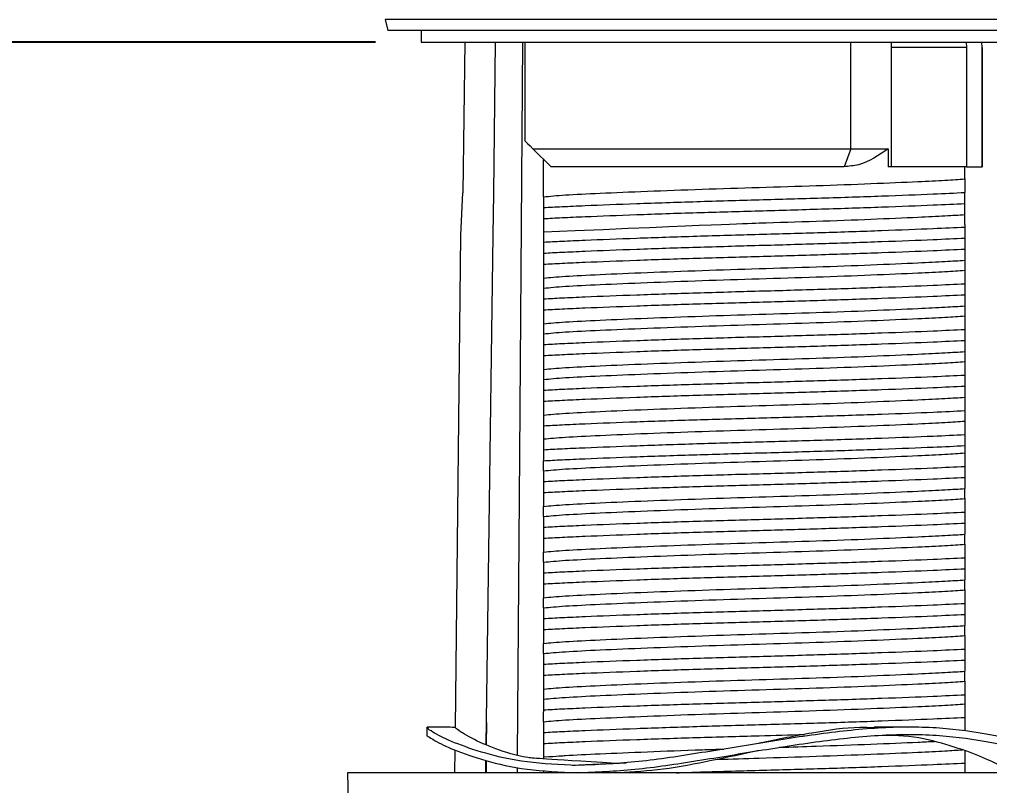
# Model space of a CAD drawing. Header units: inches. Extents: x 2.3 to 15.7, y 0.2 to 14.5.
# Drawn here: x 11.587 to 12.915, y 10.909 to 11.957 of the extents above; entities that cross this region are included whole.
import ezdxf

# ---------------------------------------------------------------- set-up
doc = ezdxf.new("R2010")
doc.units = ezdxf.units.IN
doc.header["$MEASUREMENT"] = 0
doc.header["$PDSIZE"] = -1
doc.layers.add('Dim', color=1, linetype='Continuous')
doc.layers.add('Object', color=4, linetype='Continuous')
doc.styles.get("Standard").update_dxf_attribs({"font": 'romans.shx'})
doc.dimstyles.get("Standard").update_dxf_attribs({"dimtxt": 0.125, "dimasz": 0.18, "dimexe": 0.06, "dimexo": 0.0625, "dimgap": 0.09, "dimtad": 0, "dimtih": 1, "dimtoh": 1, "dimdec": 4, "dimlfac": 2, "dimzin": 0, "dimdsep": 46, "dimlunit": 5, "dimtxsty": 'Standard', "dimcen": 0.09, "dimadec": 0, "dimazin": 0, "dimtfac": 1, "dimtdec": 4, "dimtofl": 0, "dimtmove": 0, "dimatfit": 1, "dimfxl": 0, "dimfrac": 2, "dimtolj": 1, "dimtzin": 0, "dimarcsym": 0})

# ---------------------------------------------------------------- blocks, each defined once
blk = doc.blocks.new('*D4')
at = {"layer": 'Defpoints', "color": 0}
for p in [(12.1368, 11.9262), (8.4425, 3.6009), (12.5993, 3.6009)]:
    blk.add_point(p, dxfattribs=at)
at = {"layer": 'Dim', "color": 0, "lineweight": -2}
for p, q in [((12.0743, 11.9262), (8.3825, 11.9262)), ((8.4425, 11.7462), (8.4425, 8.0722)), ((8.4425, 3.7809), (8.4425, 7.4696)), ((12.5368, 3.6009), (8.3825, 3.6009))]:
    blk.add_line(p, q, dxfattribs=at)
at = {"layer": 'Dim', "color": 0}
for points in [[(8.4125, 11.7462), (8.4725, 11.7462), (8.4425, 11.9262)], [(8.4125, 3.7809), (8.4725, 3.7809), (8.4425, 3.6009)]]:
    blk.add_solid(points, dxfattribs=at)
at = {"layer": 'Dim', "color": 0, "insert": (8.4425, 7.7709), "char_height": 0.125, "attachment_point": 5}
blk.add_mtext('\\A1;16 5/8\\P [425mm]', dxfattribs=at)
blk = doc.blocks.new('*D5')
at = {"layer": 'Defpoints', "color": 0}
for p in [(9.4098, 11.9262), (12.1368, 11.9262), (11.9316, 8.828)]:
    blk.add_point(p, dxfattribs=at)
at = {"layer": 'Dim', "color": 0, "lineweight": -2}
for p, q in [((12.0743, 11.9262), (9.3498, 11.9262)), ((9.4098, 11.7462), (9.4098, 10.6784)), ((9.4098, 9.008), (9.4098, 10.0758)), ((11.8691, 8.828), (9.3498, 8.828))]:
    blk.add_line(p, q, dxfattribs=at)
at = {"layer": 'Dim', "color": 0}
for points in [[(9.3798, 11.7462), (9.4398, 11.7462), (9.4098, 11.9262)], [(9.3798, 9.008), (9.4398, 9.008), (9.4098, 8.828)]]:
    blk.add_solid(points, dxfattribs=at)
at = {"layer": 'Dim', "color": 0, "insert": (9.4098, 10.3771), "char_height": 0.125, "attachment_point": 5}
blk.add_mtext('\\A1;6 3/16\\P [155mm]', dxfattribs=at)
blk = doc.blocks.new('*D7')
at = {"layer": 'Defpoints', "color": 0}
for p in [(10.1817, 13.4097), (14.8907, 13.4097), (13.2589, 11.9262)]:
    blk.add_point(p, dxfattribs=at)
at = {"layer": 'Dim', "color": 0, "lineweight": -2}
for p, q in [((10.2442, 13.4097), (14.9507, 13.4097)), ((14.8907, 13.2297), (14.8907, 13.0384)), ((14.8907, 12.1062), (14.8907, 12.2975)), ((13.3214, 11.9262), (14.9507, 11.9262))]:
    blk.add_line(p, q, dxfattribs=at)
at = {"layer": 'Dim', "color": 0}
for points in [[(14.8607, 13.2297), (14.9207, 13.2297), (14.8907, 13.4097)], [(14.8607, 12.1062), (14.9207, 12.1062), (14.8907, 11.9262)]]:
    blk.add_solid(points, dxfattribs=at)
at = {"layer": 'Dim', "color": 0, "char_height": 0.125, "attachment_point": 5}
for s, insert in [('\\A1;2 15/16', (14.8907, 12.8532)), ('\\A1;[75mm]', (14.8907, 12.4827))]:
    blk.add_mtext(s, dxfattribs=dict(at, insert=insert))
blk = doc.blocks.new('*D9')
at = {"layer": 'Defpoints', "color": 0}
for p in [(12.036, 10.9262), (13.1627, 10.9262), (13.1627, 10.5218)]:
    blk.add_point(p, dxfattribs=at)
at = {"layer": 'Dim', "color": 0, "lineweight": -2}
for p, q in [((12.036, 10.8637), (12.036, 10.4618)), ((13.1627, 10.8637), (13.1627, 10.4618)), ((11.856, 10.5218), (11.3699, 10.5218)), ((13.3427, 10.5218), (13.5227, 10.5218))]:
    blk.add_line(p, q, dxfattribs=at)
at = {"layer": 'Dim', "color": 0}
for points in [[(11.856, 10.5518), (11.856, 10.4918), (12.036, 10.5218)], [(13.3427, 10.5518), (13.3427, 10.4918), (13.1627, 10.5218)]]:
    blk.add_solid(points, dxfattribs=at)
at = {"layer": 'Dim', "color": 0, "insert": (10.8424, 10.5218), "char_height": 0.125, "attachment_point": 5}
blk.add_mtext('\\A1;2 1/4\\P [55mm]\\PClearance\\PRequired\\PDirectly\\PBelow\\PCounter', dxfattribs=at)

msp = doc.modelspace()

# ---------------------------------------------------------------- linework, layer by layer
at = {"layer": 'Object', "color": 4, "linetype": 'Continuous', "lineweight": 15}
for p, q in [((12.087516, 11.957273), (12.091256, 11.942273)), ((13.307988, 11.957273), (12.087516, 11.957273)), ((13.304248, 11.942273), (12.091256, 11.942273)), ((12.136835, 11.942273), (12.136835, 11.926241)), ((12.136835, 11.926241), (13.258882, 11.926241)), ((12.196432, 11.926241), (12.193567, 11.719952)), ((12.236062, 11.719283), (12.238686, 11.926123)), ((12.271677, 11.361766), (12.27579, 11.926241)), ((12.279327, 11.790737), (12.279327, 11.926241)), ((12.725023, 11.780304), (12.725023, 11.926241)), ((12.779937, 11.926241), (12.779937, 11.755304)), ((12.882494, 11.926241), (12.882996, 11.91869)), ((12.904712, 11.91869), (12.904197, 11.926241)), ((12.882996, 11.91869), (12.779937, 11.91869)), ((12.882996, 11.91869), (12.882996, 11.755304)), ((12.904712, 11.755304), (12.904712, 11.91869)), ((12.904712, 11.91869), (12.905094, 11.91869)), ((12.905094, 11.755304), (12.905094, 11.91869)), ((12.28976, 11.780304), (12.725023, 11.780304)), ((12.314469, 11.755595), (12.28976, 11.780304)), ((12.725023, 11.780304), (12.715632, 11.755595)), ((12.725023, 11.780304), (12.776088, 11.780304)), ((12.776088, 11.780304), (12.776088, 11.755304)), ((12.304327, 11.714509), (12.304327, 11.765737)), ((12.715632, 11.755595), (12.314469, 11.755595)), ((12.85376, 11.755304), (12.776088, 11.755304)), ((12.882996, 11.755304), (12.85376, 11.755304)), ((12.880816, 11.738906), (12.880816, 11.755304)), ((12.882996, 11.755304), (12.904712, 11.755304)), ((12.905094, 11.755304), (12.904712, 11.755304)), ((12.193142, 11.719952), (12.190436, 11.661766)), ((12.235263, 11.661766), (12.236062, 11.719283)), ((12.880816, 11.676406), (12.880816, 11.72053)), ((12.598739, 11.691993), (12.59903, 11.692069)), ((12.190436, 11.661766), (12.183332, 10.988081)), ((12.225576, 10.964278), (12.235263, 11.661766)), ((12.268674, 10.94976), (12.271677, 11.361766)), ((12.304327, 11.339509), (12.304327, 11.353323)), ((12.880816, 11.301406), (12.880816, 11.31522)), ((12.304327, 11.277009), (12.304327, 11.290823)), ((12.880816, 11.238906), (12.880816, 11.25272)), ((12.304327, 11.214509), (12.304327, 11.228323)), ((12.880816, 11.176406), (12.880816, 11.19022)), ((12.304327, 11.152009), (12.304327, 11.165823)), ((12.880816, 11.113906), (12.880816, 11.12772)), ((12.304327, 11.089509), (12.304327, 11.103323)), ((12.880816, 11.051406), (12.880816, 11.06522)), ((12.304327, 10.996022), (12.304327, 11.009836)), ((12.144641, 10.988385), (12.144641, 10.978385)), ((12.226003, 10.995069), (12.225778, 10.964193)), ((12.803573, 10.98874), (12.756986, 10.98874)), ((12.182974, 10.95723), (12.182543, 10.926241)), ((12.225048, 10.926241), (12.225279, 10.942884)), ((12.225622, 10.942787), (12.225502, 10.926241)), ((12.268503, 10.926241), (12.268553, 10.933047)), ((12.035954, 10.926241), (12.036647, 10.886521)), ((12.990851, 10.926241), (12.035954, 10.926241))]:
    msp.add_line(p, q, dxfattribs=at)
at = {"layer": 'Object', "color": 4, "linetype": 'Continuous', "lineweight": 15, "flags": 128}
msp.add_lwpolyline([(12.279327, 11.790737), (12.282423, 11.787641), (12.285902, 11.784162), (12.28976, 11.780304)], dxfattribs=at)
at = {"layer": 'Object', "color": 4, "linetype": 'Continuous', "lineweight": 15}
for points, knots in [([(12.776088, 11.780304), (12.763231, 11.77122), (12.745047, 11.758373), (12.722296, 11.756225), (12.715632, 11.755595)], [0, 0, 0, 0, 0.707097, 1, 1, 1, 1]), ([(12.304327, 11.714509), (12.313131, 11.71533), (12.330744, 11.716972), (12.380464, 11.719401), (12.444441, 11.722159), (12.519705, 11.724915), (12.599326, 11.727367), (12.678953, 11.729816), (12.754195, 11.732578), (12.813003, 11.735093), (12.855353, 11.737178), (12.872394, 11.738335), (12.880816, 11.738906)], [0, 0, 0, 0, 0.10359718, 0.20724637, 0.3150708, 0.42289535, 0.52703795, 0.63118053, 0.73900509, 0.84682967, 0.92429456, 1, 1, 1, 1]), ([(12.880816, 11.738906), (12.880816, 11.737312), (12.880816, 11.734124), (12.880816, 11.728066), (12.880816, 11.723324), (12.880816, 11.72053)], [0, 0, 0, 0, 0.29123288, 0.58246139, 1, 1, 1, 1]), ([(12.304327, 11.699759), (12.312385, 11.700189), (12.328732, 11.701061), (12.369355, 11.702881), (12.429749, 11.70523), (12.512132, 11.707994), (12.59931, 11.710443), (12.686592, 11.712894), (12.768652, 11.715652), (12.835669, 11.718234), (12.867064, 11.719743), (12.880816, 11.720404)], [0, 0, 0, 0, 0.06823989, 0.13843289, 0.2668113, 0.39518972, 0.51918589, 0.64318207, 0.77156047, 0.8999389, 1, 1, 1, 1]), ([(12.304327, 11.714509), (12.304327, 11.712659), (12.304327, 11.709881), (12.304327, 11.704529), (12.304327, 11.701433), (12.304327, 11.699885)], [0, 0, 0, 0, 0.49896837, 0.74937868, 1, 1, 1, 1]), ([(12.304327, 11.684667), (12.312385, 11.685097), (12.328732, 11.685969), (12.369355, 11.687789), (12.429749, 11.690138), (12.512132, 11.692903), (12.59931, 11.695351), (12.686592, 11.697802), (12.768652, 11.70056), (12.835669, 11.703142), (12.867064, 11.704651), (12.880816, 11.705312)], [0, 0, 0, 0, 0.06823988, 0.13843289, 0.2668113, 0.39518972, 0.51918589, 0.64318207, 0.77156047, 0.8999389, 1, 1, 1, 1]), ([(12.304327, 11.699885), (12.304327, 11.699323), (12.304327, 11.698528), (12.304327, 11.696449), (12.304327, 11.694765), (12.304327, 11.692994), (12.304327, 11.691461), (12.304327, 11.689769), (12.304327, 11.687695), (12.304327, 11.685952), (12.304327, 11.685146), (12.304327, 11.684793)], [0, 0, 0, 0, 0.22731839, 0.32180567, 0.41716608, 0.47803457, 0.53908057, 0.59812677, 0.69631448, 0.86720562, 1, 1, 1, 1]), ([(12.304536, 11.666367), (12.54794, 11.677059), (12.599396, 11.678702), (12.679017, 11.681126), (12.754178, 11.683893), (12.813006, 11.686407), (12.855353, 11.688492), (12.872393, 11.689649), (12.880816, 11.69022)], [0, 0, 0, 0, 0.17878157, 0.35960752, 0.54682658, 0.73404568, 0.86855034, 1, 1, 1, 1]), ([(12.304327, 11.684793), (12.304327, 11.361028), (12.304327, 11.35773), (12.304327, 11.355249), (12.304327, 11.353323)], [0, 0, 0, 0, 0.22365261, 1, 1, 1, 1]), ([(12.304327, 11.652477), (12.312385, 11.652907), (12.328732, 11.653779), (12.369355, 11.655598), (12.429749, 11.657948), (12.512132, 11.660712), (12.59931, 11.66316), (12.686592, 11.665611), (12.768652, 11.66837), (12.835669, 11.670952), (12.867064, 11.672461), (12.880816, 11.673121)], [0, 0, 0, 0, 0.06823989, 0.13843289, 0.2668113, 0.39518972, 0.51918589, 0.64318207, 0.77156047, 0.8999389, 1, 1, 1, 1]), ([(12.880816, 11.676406), (12.880816, 11.674812), (12.880816, 11.671623), (12.880816, 11.665566), (12.880816, 11.660824), (12.880816, 11.65803)], [0, 0, 0, 0, 0.29123412, 0.58246269, 1, 1, 1, 1]), ([(12.304327, 11.637385), (12.312385, 11.637815), (12.328732, 11.638687), (12.369355, 11.640507), (12.429749, 11.642856), (12.512132, 11.64562), (12.59931, 11.648069), (12.686592, 11.650519), (12.768652, 11.653278), (12.835669, 11.65586), (12.867064, 11.657369), (12.880816, 11.65803)], [0, 0, 0, 0, 0.06823989, 0.1384329, 0.26681131, 0.39518972, 0.51918589, 0.64318206, 0.77156048, 0.89993888, 1, 1, 1, 1]), ([(12.304327, 11.637385), (12.312385, 11.637815), (12.328732, 11.638687), (12.369355, 11.640507), (12.429749, 11.642856), (12.512132, 11.64562), (12.59931, 11.648068), (12.686592, 11.650519), (12.768652, 11.653278), (12.835669, 11.65586), (12.867064, 11.657369), (12.880816, 11.658029)], [0, 0, 0, 0, 0.06823988, 0.13843289, 0.2668113, 0.39518972, 0.51918589, 0.64318207, 0.77156047, 0.8999389, 1, 1, 1, 1]), ([(12.880816, 11.65803), (12.880816, 11.360868), (12.880816, 11.358369), (12.880816, 11.353056), (12.880816, 11.34832), (12.880816, 11.34553)], [0, 0, 0, 0, 0.18712689, 0.52113264, 1, 1, 1, 1]), ([(12.304327, 11.622293), (12.312385, 11.622723), (12.328732, 11.623595), (12.369355, 11.625414), (12.429749, 11.627764), (12.512132, 11.630528), (12.59931, 11.632977), (12.686592, 11.635427), (12.768652, 11.638186), (12.835669, 11.640768), (12.867064, 11.642277), (12.880816, 11.642938)], [0, 0, 0, 0, 0.06823989, 0.13843289, 0.26681131, 0.39518972, 0.51918589, 0.64318206, 0.77156048, 0.89993888, 1, 1, 1, 1]), ([(12.304327, 11.603323), (12.313131, 11.604144), (12.330744, 11.605786), (12.380464, 11.608215), (12.444441, 11.610973), (12.519705, 11.61373), (12.599326, 11.616181), (12.678953, 11.61863), (12.754195, 11.621391), (12.813003, 11.623907), (12.855353, 11.625993), (12.872394, 11.627149), (12.880816, 11.62772)], [0, 0, 0, 0, 0.10359717, 0.20724637, 0.3150708, 0.42289535, 0.52703795, 0.63118053, 0.73900508, 0.84682967, 0.92429456, 1, 1, 1, 1]), ([(12.304327, 11.589509), (12.313131, 11.59033), (12.330744, 11.591972), (12.380464, 11.594401), (12.444441, 11.597159), (12.519705, 11.599915), (12.599326, 11.602367), (12.678953, 11.604816), (12.754195, 11.607578), (12.813003, 11.610093), (12.855353, 11.612179), (12.872394, 11.613335), (12.880816, 11.613906)], [0, 0, 0, 0, 0.10359718, 0.20724637, 0.3150708, 0.42289535, 0.52703795, 0.63118053, 0.73900509, 0.84682967, 0.92429456, 1, 1, 1, 1]), ([(12.304327, 11.574885), (12.312385, 11.575315), (12.328732, 11.576187), (12.369355, 11.578007), (12.429749, 11.580356), (12.512132, 11.58312), (12.59931, 11.585569), (12.686592, 11.58802), (12.768652, 11.590778), (12.835669, 11.59336), (12.867064, 11.594869), (12.880816, 11.59553)], [0, 0, 0, 0, 0.06823989, 0.13843289, 0.2668113, 0.39518972, 0.51918589, 0.64318207, 0.77156047, 0.8999389, 1, 1, 1, 1]), ([(12.304327, 11.559793), (12.312385, 11.560223), (12.328732, 11.561095), (12.369355, 11.562915), (12.429749, 11.565264), (12.512132, 11.568028), (12.59931, 11.570477), (12.686592, 11.572928), (12.768652, 11.575686), (12.835669, 11.578268), (12.867064, 11.579777), (12.880816, 11.580438)], [0, 0, 0, 0, 0.06823988, 0.13843289, 0.2668113, 0.39518972, 0.51918589, 0.64318207, 0.77156047, 0.8999389, 1, 1, 1, 1]), ([(12.304327, 11.540823), (12.313131, 11.541644), (12.330744, 11.543286), (12.380464, 11.545715), (12.444441, 11.548473), (12.519705, 11.55123), (12.599326, 11.553681), (12.678953, 11.55613), (12.754195, 11.558892), (12.813003, 11.561407), (12.855353, 11.563493), (12.872394, 11.564649), (12.880816, 11.56522)], [0, 0, 0, 0, 0.10359718, 0.20724637, 0.3150708, 0.42289536, 0.52703795, 0.63118053, 0.73900509, 0.84682967, 0.92429456, 1, 1, 1, 1]), ([(12.304327, 11.527009), (12.313131, 11.52783), (12.330744, 11.529472), (12.380464, 11.531901), (12.444441, 11.534659), (12.519705, 11.537416), (12.599326, 11.539866), (12.678953, 11.542316), (12.754195, 11.545077), (12.813003, 11.547593), (12.855353, 11.549679), (12.872394, 11.550835), (12.880816, 11.551406)], [0, 0, 0, 0, 0.10359718, 0.20724638, 0.3150708, 0.42289535, 0.52703794, 0.63118053, 0.73900508, 0.84682967, 0.92429456, 1, 1, 1, 1]), ([(12.304327, 11.512385), (12.312385, 11.512815), (12.328732, 11.513687), (12.369355, 11.515506), (12.429749, 11.517856), (12.512132, 11.52062), (12.59931, 11.523069), (12.686592, 11.525519), (12.768652, 11.528278), (12.835669, 11.53086), (12.867064, 11.532369), (12.880816, 11.53303)], [0, 0, 0, 0, 0.06823989, 0.13843289, 0.26681131, 0.39518971, 0.51918589, 0.64318206, 0.77156048, 0.89993888, 1, 1, 1, 1]), ([(12.304327, 11.497293), (12.312385, 11.497723), (12.328732, 11.498596), (12.369355, 11.500415), (12.429749, 11.502765), (12.512132, 11.505528), (12.59931, 11.507977), (12.686592, 11.510428), (12.768652, 11.513186), (12.835669, 11.515768), (12.867064, 11.517277), (12.880816, 11.517938)], [0, 0, 0, 0, 0.06823989, 0.13843289, 0.26681131, 0.39518971, 0.51918589, 0.64318206, 0.77156046, 0.89993888, 1, 1, 1, 1]), ([(12.304327, 11.478323), (12.313131, 11.479144), (12.330744, 11.480786), (12.380464, 11.483215), (12.444441, 11.485973), (12.519705, 11.48873), (12.599326, 11.49118), (12.678953, 11.49363), (12.754195, 11.496391), (12.813003, 11.498907), (12.855353, 11.500993), (12.872394, 11.502149), (12.880816, 11.50272)], [0, 0, 0, 0, 0.10359717, 0.20724637, 0.31507079, 0.42289535, 0.52703793, 0.63118053, 0.73900508, 0.84682967, 0.92429456, 1, 1, 1, 1]), ([(12.304327, 11.464509), (12.313131, 11.46533), (12.330744, 11.466972), (12.380464, 11.469401), (12.444441, 11.472159), (12.519705, 11.474916), (12.599326, 11.477366), (12.678953, 11.479816), (12.754195, 11.482577), (12.813003, 11.485093), (12.855353, 11.487179), (12.872394, 11.488335), (12.880816, 11.488906)], [0, 0, 0, 0, 0.10359717, 0.20724637, 0.3150708, 0.42289535, 0.52703793, 0.63118053, 0.73900508, 0.84682967, 0.92429456, 1, 1, 1, 1]), ([(12.304327, 11.449885), (12.312385, 11.450315), (12.328732, 11.451187), (12.369355, 11.453007), (12.429749, 11.455356), (12.512132, 11.45812), (12.59931, 11.460569), (12.686592, 11.463019), (12.768652, 11.465778), (12.835669, 11.46836), (12.867064, 11.469869), (12.880816, 11.47053)], [0, 0, 0, 0, 0.06823989, 0.1384329, 0.26681131, 0.39518972, 0.51918589, 0.64318206, 0.77156048, 0.8999389, 1, 1, 1, 1]), ([(12.304327, 11.434793), (12.312385, 11.435223), (12.328732, 11.436095), (12.369355, 11.437914), (12.429749, 11.440264), (12.512132, 11.443028), (12.59931, 11.445477), (12.686592, 11.447927), (12.768652, 11.450686), (12.835669, 11.453268), (12.867064, 11.454777), (12.880816, 11.455438)], [0, 0, 0, 0, 0.06823989, 0.13843289, 0.26681131, 0.39518972, 0.51918589, 0.64318206, 0.77156048, 0.89993888, 1, 1, 1, 1]), ([(12.304327, 11.415823), (12.313131, 11.416644), (12.330744, 11.418286), (12.380464, 11.420715), (12.444441, 11.423473), (12.519705, 11.426229), (12.599326, 11.428681), (12.678953, 11.43113), (12.754195, 11.433891), (12.813003, 11.436407), (12.855353, 11.438493), (12.872394, 11.439649), (12.880816, 11.44022)], [0, 0, 0, 0, 0.10359718, 0.20724637, 0.3150708, 0.42289535, 0.52703795, 0.63118053, 0.73900508, 0.84682967, 0.92429456, 1, 1, 1, 1]), ([(12.304327, 11.415823), (12.313131, 11.416644), (12.330744, 11.418286), (12.380464, 11.420715), (12.444441, 11.423473), (12.519705, 11.42623), (12.599326, 11.42868), (12.678953, 11.43113), (12.754195, 11.433891), (12.813003, 11.436407), (12.855353, 11.438493), (12.872394, 11.439649), (12.880816, 11.44022)], [0, 0, 0, 0, 0.10359717, 0.20724637, 0.3150708, 0.42289535, 0.52703793, 0.63118053, 0.73900508, 0.84682967, 0.92429456, 1, 1, 1, 1]), ([(12.304327, 11.401199), (12.312385, 11.401629), (12.328732, 11.402501), (12.369355, 11.404321), (12.429749, 11.40667), (12.512132, 11.409434), (12.59931, 11.411883), (12.686592, 11.414333), (12.768652, 11.417092), (12.835669, 11.419674), (12.867064, 11.421183), (12.880816, 11.421844)], [0, 0, 0, 0, 0.06823989, 0.1384329, 0.26681131, 0.39518972, 0.51918589, 0.64318206, 0.77156048, 0.8999389, 1, 1, 1, 1]), ([(12.304327, 11.383039), (12.313131, 11.38386), (12.330744, 11.385502), (12.380464, 11.387931), (12.444441, 11.390689), (12.519705, 11.393446), (12.599326, 11.395896), (12.678953, 11.398345), (12.754195, 11.401107), (12.813003, 11.403623), (12.855353, 11.405708), (12.872394, 11.406865), (12.880816, 11.407436)], [0, 0, 0, 0, 0.10359718, 0.20724637, 0.3150708, 0.42289536, 0.52703795, 0.63118053, 0.73900509, 0.84682967, 0.92429456, 1, 1, 1, 1]), ([(12.304327, 11.368415), (12.312385, 11.368845), (12.328732, 11.369717), (12.369355, 11.371536), (12.429749, 11.373886), (12.512132, 11.37665), (12.59931, 11.379099), (12.686592, 11.381549), (12.768652, 11.384308), (12.835669, 11.38689), (12.867064, 11.388399), (12.880816, 11.38906)], [0, 0, 0, 0, 0.06823989, 0.13843289, 0.26681131, 0.39518971, 0.51918589, 0.64318206, 0.77156046, 0.89993888, 1, 1, 1, 1]), ([(12.304327, 11.353323), (12.312385, 11.353753), (12.328732, 11.354625), (12.369355, 11.356444), (12.429749, 11.358794), (12.512132, 11.361558), (12.59931, 11.364007), (12.686592, 11.366458), (12.768652, 11.369216), (12.835669, 11.371798), (12.867064, 11.373307), (12.880816, 11.373968)], [0, 0, 0, 0, 0.06823989, 0.13843289, 0.2668113, 0.39518972, 0.51918589, 0.64318207, 0.77156047, 0.8999389, 1, 1, 1, 1]), ([(12.304327, 11.339509), (12.313131, 11.34033), (12.330744, 11.341972), (12.380464, 11.344401), (12.444441, 11.347159), (12.519705, 11.349916), (12.599326, 11.352366), (12.678953, 11.354816), (12.754195, 11.357578), (12.813003, 11.360093), (12.855353, 11.362178), (12.872394, 11.363335), (12.880816, 11.363906)], [0, 0, 0, 0, 0.10359718, 0.20724637, 0.3150708, 0.42289536, 0.52703795, 0.63118053, 0.73900509, 0.84682967, 0.92429456, 1, 1, 1, 1]), ([(12.304327, 11.324885), (12.312385, 11.325315), (12.328732, 11.326187), (12.369355, 11.328006), (12.429749, 11.330356), (12.512132, 11.33312), (12.59931, 11.335569), (12.686592, 11.338019), (12.768652, 11.340778), (12.835669, 11.34336), (12.867064, 11.344869), (12.880816, 11.34553)], [0, 0, 0, 0, 0.06823989, 0.13843289, 0.26681131, 0.39518971, 0.51918589, 0.64318206, 0.77156046, 0.89993888, 1, 1, 1, 1]), ([(12.880816, 11.34553), (12.880816, 11.344761), (12.880816, 11.343697), (12.880816, 11.341135), (12.880816, 11.339235), (12.880816, 11.337329), (12.880816, 11.335531), (12.880816, 11.333567), (12.880816, 11.331666), (12.880816, 11.330873), (12.880816, 11.330438)], [0, 0, 0, 0, 0.25577249, 0.3535624, 0.45218662, 0.52389032, 0.59559758, 0.68872621, 0.82907024, 1, 1, 1, 1]), ([(12.304327, 11.339509), (12.304327, 11.337659), (12.304327, 11.334881), (12.304327, 11.329529), (12.304327, 11.326433), (12.304327, 11.324885)], [0, 0, 0, 0, 0.49896837, 0.74937868, 1, 1, 1, 1]), ([(12.304327, 11.309793), (12.312385, 11.310223), (12.328732, 11.311095), (12.369355, 11.312915), (12.429749, 11.315264), (12.512132, 11.318028), (12.59931, 11.320477), (12.686592, 11.322928), (12.768652, 11.325686), (12.835669, 11.328268), (12.867064, 11.329777), (12.880816, 11.330438)], [0, 0, 0, 0, 0.06823989, 0.13843289, 0.2668113, 0.39518972, 0.51918589, 0.64318207, 0.77156047, 0.8999389, 1, 1, 1, 1]), ([(12.880816, 11.330438), (12.880816, 11.328733), (12.880816, 11.325322), (12.880816, 11.320088), (12.880816, 11.31701), (12.880816, 11.31522)], [0, 0, 0, 0, 0.29499571, 0.58999675, 1, 1, 1, 1]), ([(12.304327, 11.324885), (12.304327, 11.324323), (12.304327, 11.323528), (12.304327, 11.321449), (12.304327, 11.319766), (12.304327, 11.317994), (12.304327, 11.31646), (12.304327, 11.314769), (12.304327, 11.312694), (12.304327, 11.310952), (12.304327, 11.310146), (12.304327, 11.309793)], [0, 0, 0, 0, 0.227318462, 0.321805776, 0.417156742, 0.478036568, 0.539082585, 0.598128813, 0.696316555, 0.867201485, 1, 1, 1, 1]), ([(12.304327, 11.290823), (12.313131, 11.291644), (12.330744, 11.293286), (12.380464, 11.295715), (12.444441, 11.298473), (12.519705, 11.30123), (12.599326, 11.30368), (12.678953, 11.30613), (12.754195, 11.308892), (12.813003, 11.311407), (12.855353, 11.313493), (12.872394, 11.314649), (12.880816, 11.31522)], [0, 0, 0, 0, 0.10359718, 0.20724638, 0.3150708, 0.42289535, 0.52703794, 0.63118053, 0.73900508, 0.84682966, 0.92429456, 1, 1, 1, 1]), ([(12.304327, 11.309793), (12.304327, 11.308045), (12.304327, 11.303451), (12.304327, 11.296821), (12.304327, 11.292823), (12.304327, 11.290823)], [0, 0, 0, 0, 0.23490429, 0.61712134, 1, 1, 1, 1]), ([(12.304327, 11.277009), (12.313131, 11.27783), (12.330744, 11.279472), (12.380464, 11.281901), (12.444441, 11.284658), (12.519705, 11.287416), (12.599326, 11.289866), (12.678953, 11.292316), (12.754195, 11.295077), (12.813003, 11.297593), (12.855353, 11.299679), (12.872394, 11.300835), (12.880816, 11.301406)], [0, 0, 0, 0, 0.10359718, 0.20724638, 0.3150708, 0.42289535, 0.52703794, 0.63118054, 0.73900508, 0.84682967, 0.92429456, 1, 1, 1, 1]), ([(12.880816, 11.301406), (12.880816, 11.299812), (12.880816, 11.296623), (12.880816, 11.290566), (12.880816, 11.285824), (12.880816, 11.28303)], [0, 0, 0, 0, 0.29123412, 0.58246269, 1, 1, 1, 1]), ([(12.304327, 11.262385), (12.312385, 11.262815), (12.328732, 11.263687), (12.369355, 11.265506), (12.429749, 11.267856), (12.512132, 11.27062), (12.59931, 11.273069), (12.686592, 11.275519), (12.768652, 11.278278), (12.835669, 11.28086), (12.867064, 11.282369), (12.880816, 11.28303)], [0, 0, 0, 0, 0.06823989, 0.13843289, 0.26681131, 0.39518972, 0.51918589, 0.64318206, 0.77156048, 0.89993888, 1, 1, 1, 1]), ([(12.304327, 11.277009), (12.304327, 11.275159), (12.304327, 11.272381), (12.304327, 11.267029), (12.304327, 11.263933), (12.304327, 11.262385)], [0, 0, 0, 0, 0.49896771, 0.74937873, 1, 1, 1, 1]), ([(12.880816, 11.28303), (12.880816, 11.282261), (12.880816, 11.281197), (12.880816, 11.278635), (12.880816, 11.276734), (12.880816, 11.274829), (12.880816, 11.273031), (12.880816, 11.271067), (12.880816, 11.269165), (12.880816, 11.268373), (12.880816, 11.267938)], [0, 0, 0, 0, 0.2557736, 0.35355469, 0.45219077, 0.52389478, 0.59559014, 0.68872966, 0.8290743, 1, 1, 1, 1]), ([(12.304327, 11.247293), (12.312385, 11.247723), (12.328732, 11.248595), (12.369355, 11.250414), (12.429749, 11.252764), (12.512132, 11.255528), (12.59931, 11.257977), (12.686592, 11.260427), (12.768652, 11.263186), (12.835669, 11.265768), (12.867064, 11.267277), (12.880816, 11.267938)], [0, 0, 0, 0, 0.06823989, 0.13843289, 0.26681131, 0.39518971, 0.51918589, 0.64318206, 0.77156048, 0.89993888, 1, 1, 1, 1]), ([(12.304327, 11.262385), (12.304327, 11.261823), (12.304327, 11.261028), (12.304327, 11.258949), (12.304327, 11.257265), (12.304327, 11.255494), (12.304327, 11.253961), (12.304327, 11.25227), (12.304327, 11.250195), (12.304327, 11.248452), (12.304327, 11.247646), (12.304327, 11.247293)], [0, 0, 0, 0, 0.2273197, 0.32180753, 0.41715901, 0.47803917, 0.5390738, 0.59812035, 0.69630863, 0.86720076, 1, 1, 1, 1]), ([(12.880816, 11.267938), (12.880816, 11.266233), (12.880816, 11.262822), (12.880816, 11.257589), (12.880816, 11.25451), (12.880816, 11.25272)], [0, 0, 0, 0, 0.294995421, 0.589996169, 1, 1, 1, 1]), ([(12.304327, 11.228323), (12.313131, 11.229144), (12.330744, 11.230786), (12.380464, 11.233215), (12.444441, 11.235973), (12.519705, 11.23873), (12.599326, 11.24118), (12.678953, 11.24363), (12.754195, 11.246391), (12.813003, 11.248907), (12.855353, 11.250993), (12.872394, 11.252149), (12.880816, 11.25272)], [0, 0, 0, 0, 0.10359717, 0.20724637, 0.3150708, 0.42289535, 0.52703793, 0.63118053, 0.73900508, 0.84682967, 0.92429456, 1, 1, 1, 1]), ([(12.304327, 11.247293), (12.304327, 11.245545), (12.304327, 11.240951), (12.304327, 11.23432), (12.304327, 11.230323), (12.304327, 11.228323)], [0, 0, 0, 0, 0.234903485, 0.617121759, 1, 1, 1, 1]), ([(12.304327, 11.214509), (12.313131, 11.21533), (12.330744, 11.216972), (12.380464, 11.219401), (12.444441, 11.222159), (12.519705, 11.224915), (12.599326, 11.227367), (12.678953, 11.229816), (12.754195, 11.232577), (12.813003, 11.235093), (12.855353, 11.237178), (12.872394, 11.238335), (12.880816, 11.238906)], [0, 0, 0, 0, 0.10359718, 0.20724637, 0.3150708, 0.42289535, 0.52703795, 0.63118053, 0.73900508, 0.84682967, 0.92429456, 1, 1, 1, 1]), ([(12.880816, 11.238906), (12.880816, 11.237312), (12.880816, 11.234124), (12.880816, 11.228066), (12.880816, 11.223324), (12.880816, 11.22053)], [0, 0, 0, 0, 0.29123288, 0.58246139, 1, 1, 1, 1]), ([(12.304327, 11.199885), (12.312385, 11.200315), (12.328732, 11.201187), (12.369355, 11.203007), (12.429749, 11.205356), (12.512132, 11.20812), (12.59931, 11.210569), (12.686592, 11.21302), (12.768652, 11.215778), (12.835669, 11.21836), (12.867064, 11.219869), (12.880816, 11.22053)], [0, 0, 0, 0, 0.06823988, 0.13843289, 0.2668113, 0.39518972, 0.51918589, 0.64318207, 0.77156047, 0.8999389, 1, 1, 1, 1]), ([(12.304327, 11.214509), (12.304327, 11.212659), (12.304327, 11.209881), (12.304327, 11.204529), (12.304327, 11.201433), (12.304327, 11.199885)], [0, 0, 0, 0, 0.49896837, 0.74937868, 1, 1, 1, 1]), ([(12.880816, 11.22053), (12.880816, 11.21976), (12.880816, 11.218697), (12.880816, 11.216135), (12.880816, 11.214234), (12.880816, 11.212329), (12.880816, 11.210531), (12.880816, 11.208567), (12.880816, 11.206666), (12.880816, 11.205873), (12.880816, 11.205438)], [0, 0, 0, 0, 0.25577434, 0.35355572, 0.45219209, 0.52389631, 0.59559188, 0.68873167, 0.829069, 1, 1, 1, 1]), ([(12.304327, 11.184793), (12.312385, 11.185223), (12.328732, 11.186095), (12.369355, 11.187915), (12.429749, 11.190264), (12.512132, 11.193028), (12.59931, 11.195477), (12.686592, 11.197927), (12.768652, 11.200686), (12.835669, 11.203268), (12.867064, 11.204777), (12.880816, 11.205438)], [0, 0, 0, 0, 0.06823989, 0.1384329, 0.26681131, 0.39518972, 0.51918589, 0.64318206, 0.77156048, 0.8999389, 1, 1, 1, 1]), ([(12.304327, 11.199885), (12.304327, 11.199323), (12.304327, 11.198528), (12.304327, 11.196449), (12.304327, 11.194765), (12.304327, 11.192994), (12.304327, 11.191461), (12.304327, 11.189769), (12.304327, 11.187695), (12.304327, 11.185952), (12.304327, 11.185146), (12.304327, 11.184793)], [0, 0, 0, 0, 0.227318, 0.32181221, 0.41716298, 0.47803136, 0.53907726, 0.59812336, 0.69631091, 0.86720176, 1, 1, 1, 1]), ([(12.880816, 11.205438), (12.880816, 11.203733), (12.880816, 11.200322), (12.880816, 11.195089), (12.880816, 11.19201), (12.880816, 11.19022)], [0, 0, 0, 0, 0.294995421, 0.589996169, 1, 1, 1, 1]), ([(12.304327, 11.165823), (12.313131, 11.166644), (12.330744, 11.168286), (12.380464, 11.170715), (12.444441, 11.173473), (12.519705, 11.176229), (12.599326, 11.178681), (12.678953, 11.18113), (12.754195, 11.183892), (12.813003, 11.186407), (12.855353, 11.188492), (12.872394, 11.189649), (12.880816, 11.19022)], [0, 0, 0, 0, 0.10359718, 0.20724637, 0.3150708, 0.42289535, 0.52703795, 0.63118053, 0.73900509, 0.84682967, 0.92429456, 1, 1, 1, 1]), ([(12.304327, 11.184793), (12.304327, 11.183045), (12.304327, 11.178451), (12.304327, 11.171821), (12.304327, 11.167823), (12.304327, 11.165823)], [0, 0, 0, 0, 0.23490352, 0.61712095, 1, 1, 1, 1]), ([(12.304327, 11.152009), (12.313131, 11.15283), (12.330744, 11.154472), (12.380464, 11.156901), (12.444441, 11.159659), (12.519705, 11.162416), (12.599326, 11.164866), (12.678953, 11.167315), (12.754195, 11.170078), (12.813003, 11.172593), (12.855353, 11.174679), (12.872394, 11.175835), (12.880816, 11.176406)], [0, 0, 0, 0, 0.10359718, 0.20724637, 0.3150708, 0.42289536, 0.52703795, 0.63118053, 0.73900509, 0.84682967, 0.92429457, 1, 1, 1, 1]), ([(12.880816, 11.176406), (12.880816, 11.174812), (12.880816, 11.171624), (12.880816, 11.165566), (12.880816, 11.160824), (12.880816, 11.15803)], [0, 0, 0, 0, 0.291233281, 0.582462203, 1, 1, 1, 1]), ([(12.304327, 11.137385), (12.312385, 11.137815), (12.328732, 11.138687), (12.369355, 11.140506), (12.429749, 11.142856), (12.512132, 11.14562), (12.59931, 11.148069), (12.686592, 11.150519), (12.768652, 11.153278), (12.835669, 11.15586), (12.867064, 11.157369), (12.880816, 11.15803)], [0, 0, 0, 0, 0.06823989, 0.13843289, 0.26681131, 0.39518971, 0.51918589, 0.64318206, 0.77156046, 0.89993888, 1, 1, 1, 1]), ([(12.880816, 11.15803), (12.880816, 11.157261), (12.880816, 11.156197), (12.880816, 11.153635), (12.880816, 11.151735), (12.880816, 11.149829), (12.880816, 11.148031), (12.880816, 11.146067), (12.880816, 11.144166), (12.880816, 11.143373), (12.880816, 11.142938)], [0, 0, 0, 0, 0.25577193, 0.35355239, 0.45218783, 0.52389137, 0.59559846, 0.68872689, 0.82907061, 1, 1, 1, 1]), ([(12.304327, 11.152009), (12.304327, 11.150159), (12.304327, 11.147381), (12.304327, 11.142029), (12.304327, 11.138933), (12.304327, 11.137385)], [0, 0, 0, 0, 0.49896837, 0.74937868, 1, 1, 1, 1]), ([(12.304327, 11.122293), (12.312385, 11.122723), (12.328732, 11.123595), (12.369355, 11.125414), (12.429749, 11.127765), (12.512132, 11.130528), (12.59931, 11.132977), (12.686592, 11.135428), (12.768652, 11.138186), (12.835669, 11.140768), (12.867064, 11.142277), (12.880816, 11.142938)], [0, 0, 0, 0, 0.06823989, 0.13843289, 0.26681131, 0.39518972, 0.51918589, 0.64318207, 0.77156047, 0.8999389, 1, 1, 1, 1]), ([(12.880816, 11.142938), (12.880816, 11.141232), (12.880816, 11.137822), (12.880816, 11.132588), (12.880816, 11.12951), (12.880816, 11.12772)], [0, 0, 0, 0, 0.29499571, 0.58999675, 1, 1, 1, 1]), ([(12.304327, 11.137385), (12.304327, 11.136823), (12.304327, 11.136028), (12.304327, 11.133949), (12.304327, 11.132266), (12.304327, 11.130494), (12.304327, 11.128961), (12.304327, 11.127269), (12.304327, 11.125194), (12.304327, 11.123452), (12.304327, 11.122646), (12.304327, 11.122293)], [0, 0, 0, 0, 0.22731866, 0.32180605, 0.4171571, 0.47803698, 0.53907133, 0.59812847, 0.69631629, 0.86720137, 1, 1, 1, 1]), ([(12.304327, 11.103323), (12.313131, 11.104144), (12.330744, 11.105786), (12.380464, 11.108215), (12.444441, 11.110973), (12.519705, 11.11373), (12.599326, 11.11618), (12.678953, 11.11863), (12.754195, 11.121391), (12.813003, 11.123907), (12.855353, 11.125993), (12.872394, 11.127149), (12.880816, 11.12772)], [0, 0, 0, 0, 0.10359718, 0.20724638, 0.3150708, 0.42289535, 0.52703794, 0.63118053, 0.73900508, 0.84682967, 0.92429456, 1, 1, 1, 1]), ([(12.304327, 11.122293), (12.304327, 11.120545), (12.304327, 11.115951), (12.304327, 11.10932), (12.304327, 11.105323), (12.304327, 11.103323)], [0, 0, 0, 0, 0.23490331, 0.61712129, 1, 1, 1, 1]), ([(12.304327, 11.089509), (12.313131, 11.09033), (12.330744, 11.091972), (12.380464, 11.094401), (12.444441, 11.097158), (12.519705, 11.099916), (12.599326, 11.102366), (12.678953, 11.104816), (12.754195, 11.107577), (12.813003, 11.110093), (12.855353, 11.112179), (12.872394, 11.113335), (12.880816, 11.113906)], [0, 0, 0, 0, 0.10359717, 0.20724637, 0.31507079, 0.42289535, 0.52703793, 0.63118053, 0.73900508, 0.84682967, 0.92429456, 1, 1, 1, 1]), ([(12.880816, 11.113906), (12.880816, 11.112312), (12.880816, 11.109123), (12.880816, 11.103066), (12.880816, 11.098324), (12.880816, 11.09553)], [0, 0, 0, 0, 0.29123412, 0.58246269, 1, 1, 1, 1]), ([(12.304327, 11.074885), (12.312385, 11.075315), (12.328732, 11.076187), (12.369355, 11.078006), (12.429749, 11.080356), (12.512132, 11.08312), (12.59931, 11.085569), (12.686592, 11.088019), (12.768652, 11.090778), (12.835669, 11.09336), (12.867064, 11.094869), (12.880816, 11.09553)], [0, 0, 0, 0, 0.06823989, 0.13843289, 0.26681131, 0.39518972, 0.51918589, 0.64318206, 0.77156048, 0.89993888, 1, 1, 1, 1]), ([(12.304327, 11.089509), (12.304327, 11.087659), (12.304327, 11.084881), (12.304327, 11.079529), (12.304327, 11.076433), (12.304327, 11.074885)], [0, 0, 0, 0, 0.498968, 0.74937887, 1, 1, 1, 1]), ([(12.880816, 11.09553), (12.880816, 11.09476), (12.880816, 11.093697), (12.880816, 11.091135), (12.880816, 11.089234), (12.880816, 11.087329), (12.880816, 11.085531), (12.880816, 11.083567), (12.880816, 11.081665), (12.880816, 11.080873), (12.880816, 11.080438)], [0, 0, 0, 0, 0.2557736, 0.35355469, 0.45219077, 0.52389478, 0.59559014, 0.68872966, 0.8290743, 1, 1, 1, 1]), ([(12.304327, 11.059793), (12.312385, 11.060223), (12.328732, 11.061095), (12.369355, 11.062914), (12.429749, 11.065264), (12.512132, 11.068028), (12.59931, 11.070477), (12.686592, 11.072927), (12.768652, 11.075686), (12.835669, 11.078268), (12.867064, 11.079777), (12.880816, 11.080438)], [0, 0, 0, 0, 0.06823989, 0.13843289, 0.26681131, 0.39518971, 0.51918589, 0.64318206, 0.77156048, 0.89993888, 1, 1, 1, 1]), ([(12.304327, 11.074885), (12.304327, 11.074323), (12.304327, 11.073529), (12.304327, 11.071449), (12.304327, 11.069765), (12.304327, 11.067994), (12.304327, 11.066461), (12.304327, 11.06477), (12.304327, 11.062695), (12.304327, 11.060952), (12.304327, 11.060146), (12.304327, 11.059793)], [0, 0, 0, 0, 0.22731475, 0.32180941, 0.41716063, 0.47804062, 0.53907508, 0.59812147, 0.69630947, 0.86720113, 1, 1, 1, 1]), ([(12.880816, 11.080438), (12.880816, 11.078733), (12.880816, 11.075322), (12.880816, 11.070089), (12.880816, 11.06701), (12.880816, 11.06522)], [0, 0, 0, 0, 0.294995421, 0.589996169, 1, 1, 1, 1]), ([(12.304327, 11.040823), (12.313131, 11.041644), (12.330744, 11.043286), (12.380464, 11.045715), (12.444441, 11.048473), (12.519705, 11.05123), (12.599326, 11.05368), (12.678953, 11.05613), (12.754195, 11.058891), (12.813003, 11.061407), (12.855353, 11.063493), (12.872394, 11.064649), (12.880816, 11.06522)], [0, 0, 0, 0, 0.10359717, 0.20724637, 0.3150708, 0.42289535, 0.52703793, 0.63118053, 0.73900508, 0.84682967, 0.92429456, 1, 1, 1, 1]), ([(12.304327, 11.059793), (12.304327, 11.058045), (12.304327, 11.053451), (12.304327, 11.04682), (12.304327, 11.042823), (12.304327, 11.009836)], [0, 0, 0, 0, 0.234903485, 0.617121759, 1, 1, 1, 1]), ([(12.304327, 11.027009), (12.313131, 11.02783), (12.330744, 11.029472), (12.380464, 11.031901), (12.444441, 11.034659), (12.519705, 11.037415), (12.599326, 11.039867), (12.678953, 11.042316), (12.754195, 11.045078), (12.813003, 11.047593), (12.855353, 11.049678), (12.872394, 11.050835), (12.880816, 11.051406)], [0, 0, 0, 0, 0.10359718, 0.20724637, 0.3150708, 0.42289535, 0.52703795, 0.63118053, 0.73900509, 0.84682967, 0.92429456, 1, 1, 1, 1]), ([(12.880816, 11.051406), (12.880816, 11.001273), (12.880816, 11.00021), (12.880816, 10.997648), (12.880816, 10.995747), (12.880816, 10.993842), (12.880816, 10.992043), (12.880816, 10.990079), (12.880816, 10.988178), (12.880816, 10.987386), (12.880816, 10.986951)], [0, 0, 0, 0, 0.255774042, 0.35355531, 0.452180133, 0.523896866, 0.595592349, 0.688732034, 0.829069201, 1, 1, 1, 1]), ([(12.304327, 11.012385), (12.312385, 11.012815), (12.328732, 11.013687), (12.369355, 11.015506), (12.429749, 11.017856), (12.512132, 11.02062), (12.59931, 11.023069), (12.686592, 11.02552), (12.768652, 11.028278), (12.835669, 11.03086), (12.867064, 11.032369), (12.880816, 11.03303)], [0, 0, 0, 0, 0.06823989, 0.13843289, 0.2668113, 0.39518972, 0.51918589, 0.64318207, 0.77156047, 0.8999389, 1, 1, 1, 1]), ([(12.304327, 10.996022), (12.313131, 10.996843), (12.330744, 10.998485), (12.380464, 11.000914), (12.444441, 11.003672), (12.519705, 11.006428), (12.599326, 11.008879), (12.678953, 11.011328), (12.754195, 11.01409), (12.813003, 11.016606), (12.855353, 11.018691), (12.872394, 11.019847), (12.880816, 11.020419)], [0, 0, 0, 0, 0.10359718, 0.20724637, 0.3150708, 0.42289535, 0.52703795, 0.63118053, 0.73900509, 0.84682967, 0.92429456, 1, 1, 1, 1]), ([(12.304327, 10.981398), (12.312385, 10.981828), (12.328732, 10.9827), (12.369355, 10.984519), (12.429749, 10.986869), (12.512132, 10.989633), (12.59931, 10.992081), (12.686592, 10.994532), (12.768652, 10.997291), (12.835669, 10.999873), (12.867064, 11.001382), (12.880816, 11.002042)], [0, 0, 0, 0, 0.06823989, 0.13843289, 0.2668113, 0.39518972, 0.51918589, 0.64318207, 0.77156047, 0.8999389, 1, 1, 1, 1]), ([(12.304327, 10.996022), (12.304327, 10.994172), (12.304327, 10.991394), (12.304327, 10.986042), (12.304327, 10.982946), (12.304327, 10.981398)], [0, 0, 0, 0, 0.49896837, 0.74937868, 1, 1, 1, 1]), ([(12.350604, 10.936241), (12.326827, 10.937322), (12.278971, 10.939499), (12.223122, 10.952551), (12.179805, 10.967701), (12.153503, 10.980817), (12.141899, 10.988948), (12.145674, 10.987978), (12.146303, 10.987816)], [0, 0, 0, 0, 0.19030693, 0.38303155, 0.57727201, 0.77071601, 0.96175159, 1, 1, 1, 1]), ([(12.183332, 10.988081), (12.176591, 10.988609), (12.170558, 10.98859), (12.159159, 10.988588), (12.149673, 10.988629), (12.144796, 10.98865)], [0.328226909, 0.328226909, 0.328226909, 0.328226909, 0.411511815, 0.697508792, 1, 1, 1, 1]), ([(12.402781, 10.939064), (12.302638, 10.94505), (12.273802, 10.946979), (12.237268, 10.958887), (12.204912, 10.973135), (12.186692, 10.984705), (12.183804, 10.987607), (12.183332, 10.988081)], [0, 0, 0, 0, 0.14839918, 0.41352584, 0.68150861, 0.94799201, 1, 1, 1, 1]), ([(13.05235, 10.937166), (13.05113, 10.937157), (13.048364, 10.937135), (13.022228, 10.948019), (12.98088, 10.96244), (12.925184, 10.977168), (12.857492, 10.987916), (12.778834, 10.989887), (12.693019, 10.981356), (12.60403, 10.967555), (12.515107, 10.95259), (12.428385, 10.93949), (12.376422, 10.937319), (12.350604, 10.936241)], [0, 0, 0, 0, 0.07307182, 0.1655496, 0.25902981, 0.35251014, 0.44498792, 0.53649316, 0.62856087, 0.72178935, 0.8154016, 0.90828348, 1, 1, 1, 1]), ([(12.75617, 10.987621), (12.749886, 10.98791), (12.723702, 10.989117), (12.671187, 10.980847), (12.624475, 10.97192), (12.6003, 10.966797), (12.598903, 10.966501)], [0, 0, 0, 0, 0.13181721, 0.54926519, 0.97396247, 1, 1, 1, 1]), ([(12.145294, 10.978026), (12.145079, 10.978076), (12.141989, 10.978789), (12.153756, 10.970682), (12.179736, 10.957737), (12.223141, 10.942542), (12.278967, 10.929501), (12.326826, 10.927323), (12.350604, 10.926241)], [0, 0, 0, 0, 0.01460137, 0.21033399, 0.40853439, 0.60755065, 0.80501389, 1, 1, 1, 1]), ([(12.304327, 10.981398), (12.304327, 10.980836), (12.304327, 10.980041), (12.304327, 10.977962), (12.304327, 10.976278), (12.304327, 10.974507), (12.304327, 10.972973), (12.304327, 10.971282), (12.304327, 10.969207), (12.304327, 10.967476), (12.304327, 10.966673), (12.304327, 10.945125)], [0, 0, 0, 0, 0.227318928, 0.321813531, 0.417164692, 0.478033321, 0.539079464, 0.598125812, 0.696313756, 0.867205307, 0.997344195, 0.997344195, 0.997344195, 0.997344195]), ([(12.304327, 10.966306), (12.312385, 10.966736), (12.328732, 10.967608), (12.369355, 10.969428), (12.429749, 10.971777), (12.512132, 10.974541), (12.591443, 10.976769), (12.64107, 10.978162), (12.661567, 10.978765)], [0, 0, 0, 0, 0.06823988, 0.138432889, 0.266811297, 0.395189715, 0.519185886, 0.609221232, 0.609221232, 0.609221232, 0.609221232]), ([(12.350604, 10.926241), (12.376422, 10.927319), (12.428385, 10.92949), (12.515107, 10.94259), (12.60403, 10.957555), (12.693019, 10.971356), (12.778834, 10.979887), (12.857492, 10.977916), (12.925184, 10.967168), (12.98088, 10.95244), (13.022228, 10.938018), (13.048364, 10.927135), (13.05113, 10.927157), (13.05235, 10.927166)], [0, 0, 0, 0, 0.09171652, 0.1845984, 0.2782106, 0.37143912, 0.4635068, 0.55501204, 0.64748982, 0.74097015, 0.8344504, 0.92692818, 1, 1, 1, 1]), ([(12.627192, 10.961054), (12.644055, 10.961578), (12.687641, 10.962961), (12.754195, 10.965404), (12.806434, 10.967639), (12.832221, 10.968874), (12.839221, 10.96923)], [0.563963162, 0.563963162, 0.563963162, 0.563963162, 0.631180534, 0.739005092, 0.846829667, 0.891550865, 0.891550865, 0.891550865, 0.891550865]), ([(12.944618, 10.928349), (12.944451, 10.928389), (12.942369, 10.928881), (12.92499, 10.938462), (12.894073, 10.952411), (12.85064, 10.966838), (12.808348, 10.977012), (12.777963, 10.977219), (12.768199, 10.977286)], [0, 0, 0, 0, 0.01903773, 0.23687102, 0.45794759, 0.67902373, 0.89685679, 1, 1, 1, 1]), ([(12.304327, 10.947924), (12.325181, 10.949147), (12.340647, 10.950283), (12.380464, 10.952228), (12.444441, 10.954986), (12.504634, 10.95719), (12.541157, 10.958376), (12.551136, 10.958693)], [0.062754188, 0.062754188, 0.062754188, 0.062754188, 0.103597181, 0.207246368, 0.315070802, 0.422895347, 0.463003664, 0.463003664, 0.463003664, 0.463003664]), ([(12.598903, 10.956501), (12.577329, 10.951878), (12.533026, 10.942385), (12.467558, 10.929499), (12.427302, 10.927321), (12.407349, 10.926241)], [0, 0, 0, 0, 0.32373196, 0.6648078, 1, 1, 1, 1]), ([(12.542888, 10.944616), (12.561489, 10.945215), (12.606639, 10.946604), (12.678953, 10.948828), (12.754195, 10.95159), (12.813003, 10.954105), (12.853774, 10.956114), (12.870196, 10.9572), (12.877563, 10.957698)], [0.45192837, 0.45192837, 0.45192837, 0.45192837, 0.527037946, 0.631180533, 0.739005091, 0.846829666, 0.924294572, 0.990265171, 0.990265171, 0.990265171, 0.990265171]), ([(12.880816, 10.956571), (12.880816, 10.955421), (12.880816, 10.95264), (12.880816, 10.947079), (12.880816, 10.942336), (12.880816, 10.939543)], [0.081941837, 0.081941837, 0.081941837, 0.081941837, 0.291233281, 0.582462203, 1, 1, 1, 1]), ([(12.304327, 10.92884), (12.304327, 10.928389), (12.304327, 10.927555), (12.304327, 10.926649), (12.304327, 10.926241)], [0.396307293, 0.396307293, 0.396307293, 0.396307293, 0.49896771, 0.578403826, 0.578403826, 0.578403826, 0.578403826]), ([(12.343984, 10.936543), (12.354898, 10.937162), (12.377862, 10.938265), (12.404835, 10.939455), (12.417339, 10.939984)], [0.127952106, 0.127952106, 0.127952106, 0.127952106, 0.20724638, 0.269090048, 0.269090048, 0.269090048, 0.269090048]), ([(12.486374, 10.926241), (12.495479, 10.926536), (12.532204, 10.927696), (12.59931, 10.929582), (12.686592, 10.932032), (12.768652, 10.934791), (12.835669, 10.937373), (12.867064, 10.938882), (12.880816, 10.939543)], [0.353467839, 0.353467839, 0.353467839, 0.353467839, 0.39518971, 0.519185892, 0.643182061, 0.771560478, 0.899938885, 1, 1, 1, 1]), ([(12.880816, 10.939543), (12.880816, 10.938773), (12.880816, 10.93771), (12.880816, 10.935148), (12.880816, 10.933247), (12.880816, 10.931342), (12.880816, 10.929544), (12.880816, 10.927735), (12.880816, 10.926713), (12.880816, 10.926241)], [0, 0, 0, 0, 0.255773596, 0.353554694, 0.452190773, 0.523894784, 0.595590142, 0.688729665, 0.804910141, 0.804910141, 0.804910141, 0.804910141])]:
    msp.add_open_spline(points, degree=3, knots=knots, dxfattribs=at)
msp.add_open_spline([(12.880816, 10.986951), (12.880816, 10.985859), (12.880816, 10.984768), (12.880816, 10.983698)], degree=3, dxfattribs=at)

# ---------------------------------------------------------------- dimensions: what is measured, and where the dimension line sits
at = {"layer": 'Dim'}
dim = msp.add_linear_dim(base=(14.8907271, 13.4096657), p1=(13.2588825, 11.926241), p2=(10.1817436, 13.4096657), angle=90, dimstyle='Standard', override={"dimpost": '\\X'}, dxfattribs=at)
dim.commit()
dim.dimension.update_dxf_attribs({"geometry": '*D7', "text_midpoint": (14.8907271, 12.6679534)})
for base, p1, p2, picture, middle in [((8.442541, 3.600864), (12.136835, 11.926241), (12.599327, 3.600864), '*D4', (8.442541, 7.770861)), ((9.409822, 11.926241), (11.931611, 8.827983), (12.136835, 11.926241), '*D5', (9.409822, 10.377112))]:
    dim = msp.add_linear_dim(base=base, p1=p1, p2=p2, angle=90, dimstyle='Standard', override={"dimpost": '\\X'}, dxfattribs=at)
    dim.commit()
    dim.dimension.update_dxf_attribs({"geometry": picture, "text_midpoint": middle, "dimtype": 160})
dim = msp.add_linear_dim(base=(13.1627, 10.521822), p1=(12.035954, 10.926241), p2=(13.1627, 10.926241), text='<>\\PClearance\\PRequired\\PDirectly\\PBelow\\PCounter', dimstyle='Standard', override={"dimpost": '\\X'}, dxfattribs=at)
dim.commit()
dim.dimension.update_dxf_attribs({"geometry": '*D9', "text_midpoint": (10.842412, 10.521822), "dimtype": 160})

doc.saveas('drawing.dxf')
